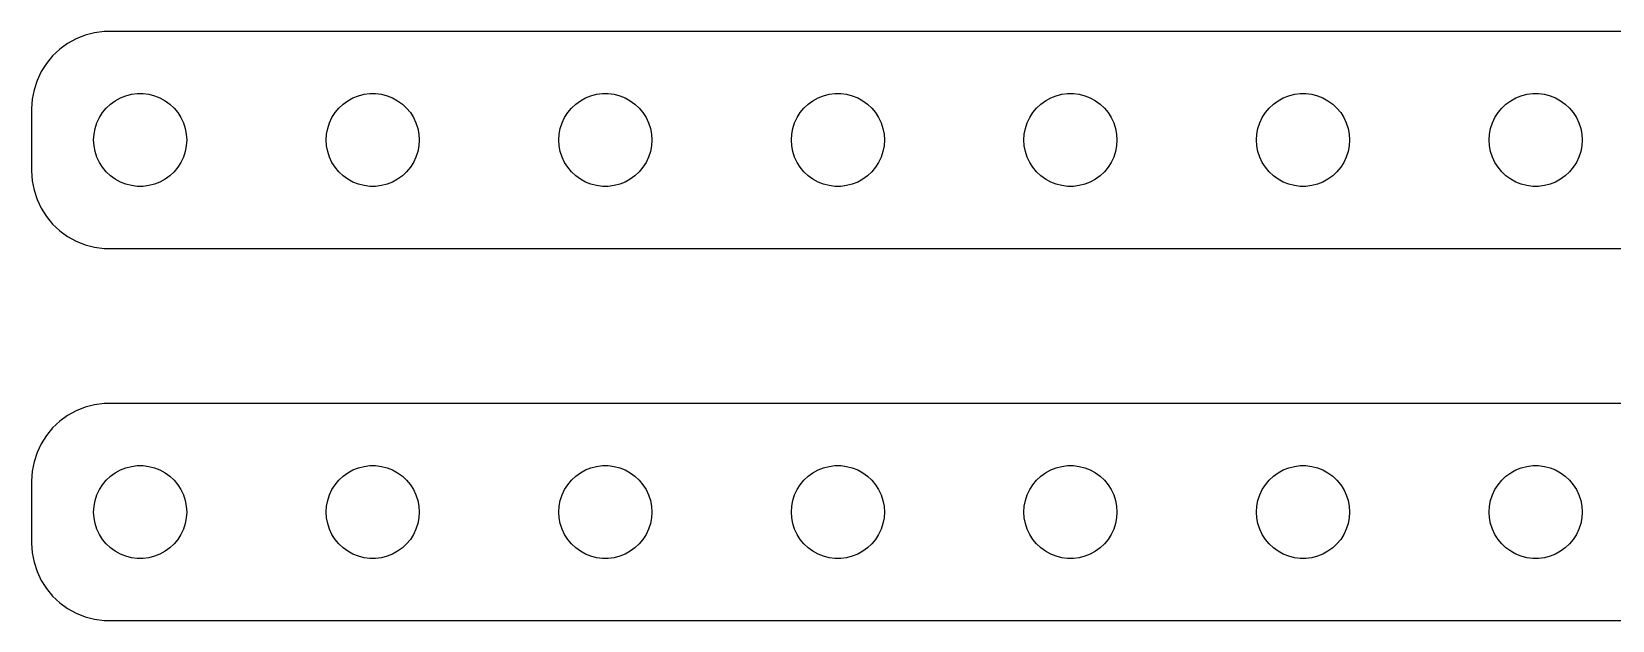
# Model space of a CAD drawing. Header units: metres. Extents: x -202 to 202, y 41 to 79.
# Drawn here: x -202 to -100.1, y 41 to 79 of the extents above; entities that cross this region are included whole.
import ezdxf

# ---------------------------------------------------------------- set-up
doc = ezdxf.new("R2010")
doc.units = ezdxf.units.M

msp = doc.modelspace()

# ---------------------------------------------------------------- linework, layer by layer
for p, q in [((-199.129, 78.5241), (-199.679, 78.2216)), ((-198.545, 78.7553), (-199.129, 78.5241)), ((-197.937, 78.9114), (-198.545, 78.7553)), ((-197.314, 78.9901), (-197.937, 78.9114)), ((197.314, 78.9901), (-197.314, 78.9901)), ((-200.187, 77.8526), (-200.645, 77.4227)), ((-199.679, 78.2216), (-200.187, 77.8526)), ((-201.045, 76.9389), (-201.382, 76.4088)), ((-200.645, 77.4227), (-201.045, 76.9389)), ((-201.649, 75.8406), (-201.843, 75.2434)), ((-201.382, 76.4088), (-201.649, 75.8406)), ((-201.961, 74.6267), (-202, 74)), ((-201.843, 75.2434), (-201.961, 74.6267)), ((-196.912, 74.3115), (-196.607, 74.533)), ((-196.607, 74.533), (-196.277, 74.7145)), ((-196.277, 74.7145), (-195.927, 74.8532)), ((-195.927, 74.8532), (-195.562, 74.9469)), ((-195.562, 74.9469), (-195.188, 74.9941)), ((-195.188, 74.9941), (-194.812, 74.9941)), ((-194.812, 74.9941), (-194.438, 74.9469)), ((-194.438, 74.9469), (-194.073, 74.8532)), ((-194.073, 74.8532), (-193.723, 74.7145)), ((-193.723, 74.7145), (-193.393, 74.533)), ((-193.393, 74.533), (-193.088, 74.3115)), ((-181.912, 74.3115), (-181.607, 74.533)), ((-181.607, 74.533), (-181.277, 74.7145)), ((-181.277, 74.7145), (-180.927, 74.8532)), ((-180.927, 74.8532), (-180.562, 74.9469)), ((-180.562, 74.9469), (-180.188, 74.9941)), ((-180.188, 74.9941), (-179.812, 74.9941)), ((-179.812, 74.9941), (-179.438, 74.9469)), ((-179.438, 74.9469), (-179.073, 74.8532)), ((-179.073, 74.8532), (-178.723, 74.7145)), ((-178.723, 74.7145), (-178.393, 74.533)), ((-178.393, 74.533), (-178.088, 74.3115)), ((-166.912, 74.3115), (-166.607, 74.533)), ((-166.607, 74.533), (-166.277, 74.7145)), ((-166.277, 74.7145), (-165.927, 74.8532)), ((-165.927, 74.8532), (-165.562, 74.9469)), ((-165.562, 74.9469), (-165.188, 74.9941)), ((-165.188, 74.9941), (-164.812, 74.9941)), ((-164.812, 74.9941), (-164.438, 74.9469)), ((-164.438, 74.9469), (-164.073, 74.8532)), ((-164.073, 74.8532), (-163.723, 74.7145)), ((-163.723, 74.7145), (-163.393, 74.533)), ((-163.393, 74.533), (-163.088, 74.3115)), ((-151.912, 74.3115), (-151.607, 74.533)), ((-151.607, 74.533), (-151.277, 74.7145)), ((-151.277, 74.7145), (-150.927, 74.8532)), ((-150.927, 74.8532), (-150.562, 74.9469)), ((-150.562, 74.9469), (-150.188, 74.9941)), ((-150.188, 74.9941), (-149.812, 74.9941)), ((-149.812, 74.9941), (-149.438, 74.9469)), ((-149.438, 74.9469), (-149.073, 74.8532)), ((-149.073, 74.8532), (-148.723, 74.7145)), ((-148.723, 74.7145), (-148.393, 74.533)), ((-148.393, 74.533), (-148.088, 74.3115)), ((-136.912, 74.3115), (-136.607, 74.533)), ((-136.607, 74.533), (-136.277, 74.7145)), ((-136.277, 74.7145), (-135.927, 74.8532)), ((-135.927, 74.8532), (-135.562, 74.9469)), ((-135.562, 74.9469), (-135.188, 74.9941)), ((-135.188, 74.9941), (-134.812, 74.9941)), ((-134.812, 74.9941), (-134.438, 74.9469)), ((-134.438, 74.9469), (-134.073, 74.8532)), ((-134.073, 74.8532), (-133.723, 74.7145)), ((-133.723, 74.7145), (-133.393, 74.533)), ((-133.393, 74.533), (-133.088, 74.3115)), ((-121.912, 74.3115), (-121.607, 74.533)), ((-121.607, 74.533), (-121.277, 74.7145)), ((-121.277, 74.7145), (-120.927, 74.8532)), ((-120.927, 74.8532), (-120.562, 74.9469)), ((-120.562, 74.9469), (-120.188, 74.9941)), ((-120.188, 74.9941), (-119.812, 74.9941)), ((-119.812, 74.9941), (-119.438, 74.9469)), ((-119.438, 74.9469), (-119.073, 74.8532)), ((-119.073, 74.8532), (-118.723, 74.7145)), ((-118.723, 74.7145), (-118.393, 74.533)), ((-118.393, 74.533), (-118.088, 74.3115)), ((-106.912, 74.3115), (-106.607, 74.533)), ((-106.607, 74.533), (-106.277, 74.7145)), ((-106.277, 74.7145), (-105.927, 74.8532)), ((-105.927, 74.8532), (-105.562, 74.9469)), ((-105.562, 74.9469), (-105.188, 74.9941)), ((-105.188, 74.9941), (-104.812, 74.9941)), ((-104.812, 74.9941), (-104.438, 74.9469)), ((-104.438, 74.9469), (-104.073, 74.8532)), ((-104.073, 74.8532), (-103.723, 74.7145)), ((-103.723, 74.7145), (-103.393, 74.533)), ((-103.393, 74.533), (-103.088, 74.3115)), ((-202, 74), (-202, 70)), ((-197.789, 73.1044), (-197.629, 73.4453)), ((-197.629, 73.4453), (-197.427, 73.7634)), ((-197.427, 73.7634), (-197.187, 74.0536)), ((-197.187, 74.0536), (-196.912, 74.3115)), ((-193.088, 74.3115), (-192.813, 74.0536)), ((-192.813, 74.0536), (-192.573, 73.7634)), ((-192.573, 73.7634), (-192.371, 73.4453)), ((-192.371, 73.4453), (-192.211, 73.1044)), ((-182.789, 73.1044), (-182.629, 73.4453)), ((-182.629, 73.4453), (-182.427, 73.7634)), ((-182.427, 73.7634), (-182.187, 74.0536)), ((-182.187, 74.0536), (-181.912, 74.3115)), ((-178.088, 74.3115), (-177.813, 74.0536)), ((-177.813, 74.0536), (-177.573, 73.7634)), ((-177.573, 73.7634), (-177.371, 73.4453)), ((-177.371, 73.4453), (-177.211, 73.1044)), ((-167.789, 73.1044), (-167.629, 73.4453)), ((-167.629, 73.4453), (-167.427, 73.7634)), ((-167.427, 73.7634), (-167.187, 74.0536)), ((-167.187, 74.0536), (-166.912, 74.3115)), ((-163.088, 74.3115), (-162.813, 74.0536)), ((-162.813, 74.0536), (-162.573, 73.7634)), ((-162.573, 73.7634), (-162.371, 73.4453)), ((-162.371, 73.4453), (-162.211, 73.1044)), ((-152.789, 73.1044), (-152.629, 73.4453)), ((-152.629, 73.4453), (-152.427, 73.7634)), ((-152.427, 73.7634), (-152.187, 74.0536)), ((-152.187, 74.0536), (-151.912, 74.3115)), ((-148.088, 74.3115), (-147.813, 74.0536)), ((-147.813, 74.0536), (-147.573, 73.7634)), ((-147.573, 73.7634), (-147.371, 73.4453)), ((-147.371, 73.4453), (-147.211, 73.1044)), ((-137.789, 73.1044), (-137.629, 73.4453)), ((-137.629, 73.4453), (-137.427, 73.7634)), ((-137.427, 73.7634), (-137.187, 74.0536)), ((-137.187, 74.0536), (-136.912, 74.3115)), ((-133.088, 74.3115), (-132.813, 74.0536)), ((-132.813, 74.0536), (-132.573, 73.7634)), ((-132.573, 73.7634), (-132.371, 73.4453)), ((-132.371, 73.4453), (-132.211, 73.1044)), ((-122.789, 73.1044), (-122.629, 73.4453)), ((-122.629, 73.4453), (-122.427, 73.7634)), ((-122.427, 73.7634), (-122.187, 74.0536)), ((-122.187, 74.0536), (-121.912, 74.3115)), ((-118.088, 74.3115), (-117.813, 74.0536)), ((-117.813, 74.0536), (-117.573, 73.7634)), ((-117.573, 73.7634), (-117.371, 73.4453)), ((-117.371, 73.4453), (-117.211, 73.1044)), ((-107.789, 73.1044), (-107.629, 73.4453)), ((-107.629, 73.4453), (-107.427, 73.7634)), ((-107.427, 73.7634), (-107.187, 74.0536)), ((-107.187, 74.0536), (-106.912, 74.3115)), ((-103.088, 74.3115), (-102.813, 74.0536)), ((-102.813, 74.0536), (-102.573, 73.7634)), ((-102.573, 73.7634), (-102.371, 73.4453)), ((-102.371, 73.4453), (-102.211, 73.1044)), ((-197.976, 72.376), (-197.906, 72.7461)), ((-197.906, 72.7461), (-197.789, 73.1044)), ((-192.211, 73.1044), (-192.094, 72.7461)), ((-192.094, 72.7461), (-192.024, 72.376)), ((-182.976, 72.376), (-182.906, 72.7461)), ((-182.906, 72.7461), (-182.789, 73.1044)), ((-177.211, 73.1044), (-177.094, 72.7461)), ((-177.094, 72.7461), (-177.024, 72.376)), ((-167.976, 72.376), (-167.906, 72.7461)), ((-167.906, 72.7461), (-167.789, 73.1044)), ((-162.211, 73.1044), (-162.094, 72.7461)), ((-162.094, 72.7461), (-162.024, 72.376)), ((-152.976, 72.376), (-152.906, 72.7461)), ((-152.906, 72.7461), (-152.789, 73.1044)), ((-147.211, 73.1044), (-147.094, 72.7461)), ((-147.094, 72.7461), (-147.024, 72.376)), ((-137.976, 72.376), (-137.906, 72.7461)), ((-137.906, 72.7461), (-137.789, 73.1044)), ((-132.211, 73.1044), (-132.094, 72.7461)), ((-132.094, 72.7461), (-132.024, 72.376)), ((-122.976, 72.376), (-122.906, 72.7461)), ((-122.906, 72.7461), (-122.789, 73.1044)), ((-117.211, 73.1044), (-117.094, 72.7461)), ((-117.094, 72.7461), (-117.024, 72.376)), ((-107.976, 72.376), (-107.906, 72.7461)), ((-107.906, 72.7461), (-107.789, 73.1044)), ((-102.211, 73.1044), (-102.094, 72.7461)), ((-102.094, 72.7461), (-102.024, 72.376)), ((-198, 72), (-197.976, 72.376)), ((-197.976, 71.624), (-198, 72)), ((-197.906, 71.2539), (-197.976, 71.624)), ((-192.024, 71.624), (-192.094, 71.2539)), ((-192.024, 72.376), (-192, 72)), ((-192, 72), (-192.024, 71.624)), ((-183, 72), (-182.976, 72.376)), ((-182.976, 71.624), (-183, 72)), ((-182.906, 71.2539), (-182.976, 71.624)), ((-177.024, 71.624), (-177.094, 71.2539)), ((-177.024, 72.376), (-177, 72)), ((-177, 72), (-177.024, 71.624)), ((-168, 72), (-167.976, 72.376)), ((-167.976, 71.624), (-168, 72)), ((-167.906, 71.2539), (-167.976, 71.624)), ((-162.024, 71.624), (-162.094, 71.2539)), ((-162.024, 72.376), (-162, 72)), ((-162, 72), (-162.024, 71.624)), ((-153, 72), (-152.976, 72.376)), ((-152.976, 71.624), (-153, 72)), ((-152.906, 71.2539), (-152.976, 71.624)), ((-147.024, 71.624), (-147.094, 71.2539)), ((-147.024, 72.376), (-147, 72)), ((-147, 72), (-147.024, 71.624)), ((-138, 72), (-137.976, 72.376)), ((-137.976, 71.624), (-138, 72)), ((-137.906, 71.2539), (-137.976, 71.624)), ((-132.024, 71.624), (-132.094, 71.2539)), ((-132.024, 72.376), (-132, 72)), ((-132, 72), (-132.024, 71.624)), ((-123, 72), (-122.976, 72.376)), ((-122.976, 71.624), (-123, 72)), ((-122.906, 71.2539), (-122.976, 71.624)), ((-117.024, 71.624), (-117.094, 71.2539)), ((-117.024, 72.376), (-117, 72)), ((-117, 72), (-117.024, 71.624)), ((-108, 72), (-107.976, 72.376)), ((-107.976, 71.624), (-108, 72)), ((-107.906, 71.2539), (-107.976, 71.624)), ((-102.024, 71.624), (-102.094, 71.2539)), ((-102.024, 72.376), (-102, 72)), ((-102, 72), (-102.024, 71.624)), ((-197.789, 70.8956), (-197.906, 71.2539)), ((-197.629, 70.5547), (-197.789, 70.8956)), ((-197.427, 70.2366), (-197.629, 70.5547)), ((-192.371, 70.5547), (-192.573, 70.2366)), ((-192.211, 70.8956), (-192.371, 70.5547)), ((-192.094, 71.2539), (-192.211, 70.8956)), ((-182.789, 70.8956), (-182.906, 71.2539)), ((-182.629, 70.5547), (-182.789, 70.8956)), ((-182.427, 70.2366), (-182.629, 70.5547)), ((-177.371, 70.5547), (-177.573, 70.2366)), ((-177.211, 70.8956), (-177.371, 70.5547)), ((-177.094, 71.2539), (-177.211, 70.8956)), ((-167.789, 70.8956), (-167.906, 71.2539)), ((-167.629, 70.5547), (-167.789, 70.8956)), ((-167.427, 70.2366), (-167.629, 70.5547)), ((-162.371, 70.5547), (-162.573, 70.2366)), ((-162.211, 70.8956), (-162.371, 70.5547)), ((-162.094, 71.2539), (-162.211, 70.8956)), ((-152.789, 70.8956), (-152.906, 71.2539)), ((-152.629, 70.5547), (-152.789, 70.8956)), ((-152.427, 70.2366), (-152.629, 70.5547)), ((-147.371, 70.5547), (-147.573, 70.2366)), ((-147.211, 70.8956), (-147.371, 70.5547)), ((-147.094, 71.2539), (-147.211, 70.8956)), ((-137.789, 70.8956), (-137.906, 71.2539)), ((-137.629, 70.5547), (-137.789, 70.8956)), ((-137.427, 70.2366), (-137.629, 70.5547)), ((-132.371, 70.5547), (-132.573, 70.2366)), ((-132.211, 70.8956), (-132.371, 70.5547)), ((-132.094, 71.2539), (-132.211, 70.8956)), ((-122.789, 70.8956), (-122.906, 71.2539)), ((-122.629, 70.5547), (-122.789, 70.8956)), ((-122.427, 70.2366), (-122.629, 70.5547)), ((-117.371, 70.5547), (-117.573, 70.2366)), ((-117.211, 70.8956), (-117.371, 70.5547)), ((-117.094, 71.2539), (-117.211, 70.8956)), ((-107.789, 70.8956), (-107.906, 71.2539)), ((-107.629, 70.5547), (-107.789, 70.8956)), ((-107.427, 70.2366), (-107.629, 70.5547)), ((-102.371, 70.5547), (-102.573, 70.2366)), ((-102.211, 70.8956), (-102.371, 70.5547)), ((-102.094, 71.2539), (-102.211, 70.8956)), ((-202, 70), (-201.961, 69.3733)), ((-201.961, 69.3733), (-201.843, 68.7566)), ((-197.187, 69.9464), (-197.427, 70.2366)), ((-196.912, 69.6885), (-197.187, 69.9464)), ((-196.607, 69.467), (-196.912, 69.6885)), ((-196.277, 69.2855), (-196.607, 69.467)), ((-193.393, 69.467), (-193.723, 69.2855)), ((-193.088, 69.6885), (-193.393, 69.467)), ((-192.813, 69.9464), (-193.088, 69.6885)), ((-192.573, 70.2366), (-192.813, 69.9464)), ((-182.187, 69.9464), (-182.427, 70.2366)), ((-181.912, 69.6885), (-182.187, 69.9464)), ((-181.607, 69.467), (-181.912, 69.6885)), ((-181.277, 69.2855), (-181.607, 69.467)), ((-178.393, 69.467), (-178.723, 69.2855)), ((-178.088, 69.6885), (-178.393, 69.467)), ((-177.813, 69.9464), (-178.088, 69.6885)), ((-177.573, 70.2366), (-177.813, 69.9464)), ((-167.187, 69.9464), (-167.427, 70.2366)), ((-166.912, 69.6885), (-167.187, 69.9464)), ((-166.607, 69.467), (-166.912, 69.6885)), ((-166.277, 69.2855), (-166.607, 69.467)), ((-163.393, 69.467), (-163.723, 69.2855)), ((-163.088, 69.6885), (-163.393, 69.467)), ((-162.813, 69.9464), (-163.088, 69.6885)), ((-162.573, 70.2366), (-162.813, 69.9464)), ((-152.187, 69.9464), (-152.427, 70.2366)), ((-151.912, 69.6885), (-152.187, 69.9464)), ((-151.607, 69.467), (-151.912, 69.6885)), ((-151.277, 69.2855), (-151.607, 69.467)), ((-148.393, 69.467), (-148.723, 69.2855)), ((-148.088, 69.6885), (-148.393, 69.467)), ((-147.813, 69.9464), (-148.088, 69.6885)), ((-147.573, 70.2366), (-147.813, 69.9464)), ((-137.187, 69.9464), (-137.427, 70.2366)), ((-136.912, 69.6885), (-137.187, 69.9464)), ((-136.607, 69.467), (-136.912, 69.6885)), ((-136.277, 69.2855), (-136.607, 69.467)), ((-133.393, 69.467), (-133.723, 69.2855)), ((-133.088, 69.6885), (-133.393, 69.467)), ((-132.813, 69.9464), (-133.088, 69.6885)), ((-132.573, 70.2366), (-132.813, 69.9464)), ((-122.187, 69.9464), (-122.427, 70.2366)), ((-121.912, 69.6885), (-122.187, 69.9464)), ((-121.607, 69.467), (-121.912, 69.6885)), ((-121.277, 69.2855), (-121.607, 69.467)), ((-118.393, 69.467), (-118.723, 69.2855)), ((-118.088, 69.6885), (-118.393, 69.467)), ((-117.813, 69.9464), (-118.088, 69.6885)), ((-117.573, 70.2366), (-117.813, 69.9464)), ((-107.187, 69.9464), (-107.427, 70.2366)), ((-106.912, 69.6885), (-107.187, 69.9464)), ((-106.607, 69.467), (-106.912, 69.6885)), ((-106.277, 69.2855), (-106.607, 69.467)), ((-103.393, 69.467), (-103.723, 69.2855)), ((-103.088, 69.6885), (-103.393, 69.467)), ((-102.813, 69.9464), (-103.088, 69.6885)), ((-102.573, 70.2366), (-102.813, 69.9464)), ((-201.843, 68.7566), (-201.649, 68.1594)), ((-195.927, 69.1468), (-196.277, 69.2855)), ((-195.562, 69.0531), (-195.927, 69.1468)), ((-195.188, 69.0059), (-195.562, 69.0531)), ((-194.812, 69.0059), (-195.188, 69.0059)), ((-194.438, 69.0531), (-194.812, 69.0059)), ((-194.073, 69.1468), (-194.438, 69.0531)), ((-193.723, 69.2855), (-194.073, 69.1468)), ((-180.927, 69.1468), (-181.277, 69.2855)), ((-180.562, 69.0531), (-180.927, 69.1468)), ((-180.188, 69.0059), (-180.562, 69.0531)), ((-179.812, 69.0059), (-180.188, 69.0059)), ((-179.438, 69.0531), (-179.812, 69.0059)), ((-179.073, 69.1468), (-179.438, 69.0531)), ((-178.723, 69.2855), (-179.073, 69.1468)), ((-165.927, 69.1468), (-166.277, 69.2855)), ((-165.562, 69.0531), (-165.927, 69.1468)), ((-165.188, 69.0059), (-165.562, 69.0531)), ((-164.812, 69.0059), (-165.188, 69.0059)), ((-164.438, 69.0531), (-164.812, 69.0059)), ((-164.073, 69.1468), (-164.438, 69.0531)), ((-163.723, 69.2855), (-164.073, 69.1468)), ((-150.927, 69.1468), (-151.277, 69.2855)), ((-150.562, 69.0531), (-150.927, 69.1468)), ((-150.188, 69.0059), (-150.562, 69.0531)), ((-149.812, 69.0059), (-150.188, 69.0059)), ((-149.438, 69.0531), (-149.812, 69.0059)), ((-149.073, 69.1468), (-149.438, 69.0531)), ((-148.723, 69.2855), (-149.073, 69.1468)), ((-135.927, 69.1468), (-136.277, 69.2855)), ((-135.562, 69.0531), (-135.927, 69.1468)), ((-135.188, 69.0059), (-135.562, 69.0531)), ((-134.812, 69.0059), (-135.188, 69.0059)), ((-134.438, 69.0531), (-134.812, 69.0059)), ((-134.073, 69.1468), (-134.438, 69.0531)), ((-133.723, 69.2855), (-134.073, 69.1468)), ((-120.927, 69.1468), (-121.277, 69.2855)), ((-120.562, 69.0531), (-120.927, 69.1468)), ((-120.188, 69.0059), (-120.562, 69.0531)), ((-119.812, 69.0059), (-120.188, 69.0059)), ((-119.438, 69.0531), (-119.812, 69.0059)), ((-119.073, 69.1468), (-119.438, 69.0531)), ((-118.723, 69.2855), (-119.073, 69.1468)), ((-105.927, 69.1468), (-106.277, 69.2855)), ((-105.562, 69.0531), (-105.927, 69.1468)), ((-105.188, 69.0059), (-105.562, 69.0531)), ((-104.812, 69.0059), (-105.188, 69.0059)), ((-104.438, 69.0531), (-104.812, 69.0059)), ((-104.073, 69.1468), (-104.438, 69.0531)), ((-103.723, 69.2855), (-104.073, 69.1468)), ((-201.649, 68.1594), (-201.382, 67.5912)), ((-201.382, 67.5912), (-201.045, 67.0611)), ((-201.045, 67.0611), (-200.645, 66.5773)), ((-200.645, 66.5773), (-200.187, 66.1474)), ((-200.187, 66.1474), (-199.679, 65.7784)), ((-199.679, 65.7784), (-199.129, 65.4759)), ((-199.129, 65.4759), (-198.545, 65.2447)), ((-198.545, 65.2447), (-197.937, 65.0886)), ((-197.937, 65.0886), (-197.314, 65.0099)), ((-197.314, 65.0099), (197.314, 65.0099)), ((-199.679, 54.2216), (-200.187, 53.8526)), ((-199.129, 54.5241), (-199.679, 54.2216)), ((-198.545, 54.7553), (-199.129, 54.5241)), ((-197.937, 54.9114), (-198.545, 54.7553)), ((-197.314, 54.9901), (-197.937, 54.9114)), ((197.314, 54.9901), (-197.314, 54.9901)), ((-200.645, 53.4227), (-201.045, 52.9389)), ((-200.187, 53.8526), (-200.645, 53.4227)), ((-201.382, 52.4088), (-201.649, 51.8406)), ((-201.045, 52.9389), (-201.382, 52.4088)), ((-201.843, 51.2434), (-201.961, 50.6267)), ((-201.649, 51.8406), (-201.843, 51.2434)), ((-195.562, 50.9469), (-195.188, 50.9941)), ((-195.188, 50.9941), (-194.812, 50.9941)), ((-194.812, 50.9941), (-194.438, 50.9469)), ((-180.562, 50.9469), (-180.188, 50.9941)), ((-180.188, 50.9941), (-179.812, 50.9941)), ((-179.812, 50.9941), (-179.438, 50.9469)), ((-165.562, 50.9469), (-165.188, 50.9941)), ((-165.188, 50.9941), (-164.812, 50.9941)), ((-164.812, 50.9941), (-164.438, 50.9469)), ((-150.562, 50.9469), (-150.188, 50.9941)), ((-150.188, 50.9941), (-149.812, 50.9941)), ((-149.812, 50.9941), (-149.438, 50.9469)), ((-135.562, 50.9469), (-135.188, 50.9941)), ((-135.188, 50.9941), (-134.812, 50.9941)), ((-134.812, 50.9941), (-134.438, 50.9469)), ((-120.562, 50.9469), (-120.188, 50.9941)), ((-120.188, 50.9941), (-119.812, 50.9941)), ((-119.812, 50.9941), (-119.438, 50.9469)), ((-105.562, 50.9469), (-105.188, 50.9941)), ((-105.188, 50.9941), (-104.812, 50.9941)), ((-104.812, 50.9941), (-104.438, 50.9469)), ((-201.961, 50.6267), (-202, 50)), ((-202, 50), (-202, 46)), ((-197.427, 49.7634), (-197.187, 50.0536)), ((-197.187, 50.0536), (-196.912, 50.3115)), ((-196.912, 50.3115), (-196.607, 50.533)), ((-196.607, 50.533), (-196.277, 50.7145)), ((-196.277, 50.7145), (-195.927, 50.8532)), ((-195.927, 50.8532), (-195.562, 50.9469)), ((-194.438, 50.9469), (-194.073, 50.8532)), ((-194.073, 50.8532), (-193.723, 50.7145)), ((-193.723, 50.7145), (-193.393, 50.533)), ((-193.393, 50.533), (-193.088, 50.3115)), ((-193.088, 50.3115), (-192.813, 50.0536)), ((-192.813, 50.0536), (-192.573, 49.7634)), ((-182.427, 49.7634), (-182.187, 50.0536)), ((-182.187, 50.0536), (-181.912, 50.3115)), ((-181.912, 50.3115), (-181.607, 50.533)), ((-181.607, 50.533), (-181.277, 50.7145)), ((-181.277, 50.7145), (-180.927, 50.8532)), ((-180.927, 50.8532), (-180.562, 50.9469)), ((-179.438, 50.9469), (-179.073, 50.8532)), ((-179.073, 50.8532), (-178.723, 50.7145)), ((-178.723, 50.7145), (-178.393, 50.533)), ((-178.393, 50.533), (-178.088, 50.3115)), ((-178.088, 50.3115), (-177.813, 50.0536)), ((-177.813, 50.0536), (-177.573, 49.7634)), ((-167.427, 49.7634), (-167.187, 50.0536)), ((-167.187, 50.0536), (-166.912, 50.3115)), ((-166.912, 50.3115), (-166.607, 50.533)), ((-166.607, 50.533), (-166.277, 50.7145)), ((-166.277, 50.7145), (-165.927, 50.8532)), ((-165.927, 50.8532), (-165.562, 50.9469)), ((-164.438, 50.9469), (-164.073, 50.8532)), ((-164.073, 50.8532), (-163.723, 50.7145)), ((-163.723, 50.7145), (-163.393, 50.533)), ((-163.393, 50.533), (-163.088, 50.3115)), ((-163.088, 50.3115), (-162.813, 50.0536)), ((-162.813, 50.0536), (-162.573, 49.7634)), ((-152.427, 49.7634), (-152.187, 50.0536)), ((-152.187, 50.0536), (-151.912, 50.3115)), ((-151.912, 50.3115), (-151.607, 50.533)), ((-151.607, 50.533), (-151.277, 50.7145)), ((-151.277, 50.7145), (-150.927, 50.8532)), ((-150.927, 50.8532), (-150.562, 50.9469)), ((-149.438, 50.9469), (-149.073, 50.8532)), ((-149.073, 50.8532), (-148.723, 50.7145)), ((-148.723, 50.7145), (-148.393, 50.533)), ((-148.393, 50.533), (-148.088, 50.3115)), ((-148.088, 50.3115), (-147.813, 50.0536)), ((-147.813, 50.0536), (-147.573, 49.7634)), ((-137.427, 49.7634), (-137.187, 50.0536)), ((-137.187, 50.0536), (-136.912, 50.3115)), ((-136.912, 50.3115), (-136.607, 50.533)), ((-136.607, 50.533), (-136.277, 50.7145)), ((-136.277, 50.7145), (-135.927, 50.8532)), ((-135.927, 50.8532), (-135.562, 50.9469)), ((-134.438, 50.9469), (-134.073, 50.8532)), ((-134.073, 50.8532), (-133.723, 50.7145)), ((-133.723, 50.7145), (-133.393, 50.533)), ((-133.393, 50.533), (-133.088, 50.3115)), ((-133.088, 50.3115), (-132.813, 50.0536)), ((-132.813, 50.0536), (-132.573, 49.7634)), ((-122.427, 49.7634), (-122.187, 50.0536)), ((-122.187, 50.0536), (-121.912, 50.3115)), ((-121.912, 50.3115), (-121.607, 50.533)), ((-121.607, 50.533), (-121.277, 50.7145)), ((-121.277, 50.7145), (-120.927, 50.8532)), ((-120.927, 50.8532), (-120.562, 50.9469)), ((-119.438, 50.9469), (-119.073, 50.8532)), ((-119.073, 50.8532), (-118.723, 50.7145)), ((-118.723, 50.7145), (-118.393, 50.533)), ((-118.393, 50.533), (-118.088, 50.3115)), ((-118.088, 50.3115), (-117.813, 50.0536)), ((-117.813, 50.0536), (-117.573, 49.7634)), ((-107.427, 49.7634), (-107.187, 50.0536)), ((-107.187, 50.0536), (-106.912, 50.3115)), ((-106.912, 50.3115), (-106.607, 50.533)), ((-106.607, 50.533), (-106.277, 50.7145)), ((-106.277, 50.7145), (-105.927, 50.8532)), ((-105.927, 50.8532), (-105.562, 50.9469)), ((-104.438, 50.9469), (-104.073, 50.8532)), ((-104.073, 50.8532), (-103.723, 50.7145)), ((-103.723, 50.7145), (-103.393, 50.533)), ((-103.393, 50.533), (-103.088, 50.3115)), ((-103.088, 50.3115), (-102.813, 50.0536)), ((-102.813, 50.0536), (-102.573, 49.7634)), ((-197.906, 48.7461), (-197.789, 49.1044)), ((-197.789, 49.1044), (-197.629, 49.4453)), ((-197.629, 49.4453), (-197.427, 49.7634)), ((-192.573, 49.7634), (-192.371, 49.4453)), ((-192.371, 49.4453), (-192.211, 49.1044)), ((-192.211, 49.1044), (-192.094, 48.7461)), ((-182.906, 48.7461), (-182.789, 49.1044)), ((-182.789, 49.1044), (-182.629, 49.4453)), ((-182.629, 49.4453), (-182.427, 49.7634)), ((-177.573, 49.7634), (-177.371, 49.4453)), ((-177.371, 49.4453), (-177.211, 49.1044)), ((-177.211, 49.1044), (-177.094, 48.7461)), ((-167.906, 48.7461), (-167.789, 49.1044)), ((-167.789, 49.1044), (-167.629, 49.4453)), ((-167.629, 49.4453), (-167.427, 49.7634)), ((-162.573, 49.7634), (-162.371, 49.4453)), ((-162.371, 49.4453), (-162.211, 49.1044)), ((-162.211, 49.1044), (-162.094, 48.7461)), ((-152.906, 48.7461), (-152.789, 49.1044)), ((-152.789, 49.1044), (-152.629, 49.4453)), ((-152.629, 49.4453), (-152.427, 49.7634)), ((-147.573, 49.7634), (-147.371, 49.4453)), ((-147.371, 49.4453), (-147.211, 49.1044)), ((-147.211, 49.1044), (-147.094, 48.7461)), ((-137.906, 48.7461), (-137.789, 49.1044)), ((-137.789, 49.1044), (-137.629, 49.4453)), ((-137.629, 49.4453), (-137.427, 49.7634)), ((-132.573, 49.7634), (-132.371, 49.4453)), ((-132.371, 49.4453), (-132.211, 49.1044)), ((-132.211, 49.1044), (-132.094, 48.7461)), ((-122.906, 48.7461), (-122.789, 49.1044)), ((-122.789, 49.1044), (-122.629, 49.4453)), ((-122.629, 49.4453), (-122.427, 49.7634)), ((-117.573, 49.7634), (-117.371, 49.4453)), ((-117.371, 49.4453), (-117.211, 49.1044)), ((-117.211, 49.1044), (-117.094, 48.7461)), ((-107.906, 48.7461), (-107.789, 49.1044)), ((-107.789, 49.1044), (-107.629, 49.4453)), ((-107.629, 49.4453), (-107.427, 49.7634)), ((-102.573, 49.7634), (-102.371, 49.4453)), ((-102.371, 49.4453), (-102.211, 49.1044)), ((-102.211, 49.1044), (-102.094, 48.7461)), ((-198, 48), (-197.976, 48.376)), ((-197.976, 47.624), (-198, 48)), ((-197.976, 48.376), (-197.906, 48.7461)), ((-192.094, 48.7461), (-192.024, 48.376)), ((-192.024, 48.376), (-192, 48)), ((-192, 48), (-192.024, 47.624)), ((-183, 48), (-182.976, 48.376)), ((-182.976, 47.624), (-183, 48)), ((-182.976, 48.376), (-182.906, 48.7461)), ((-177.094, 48.7461), (-177.024, 48.376)), ((-177.024, 48.376), (-177, 48)), ((-177, 48), (-177.024, 47.624)), ((-168, 48), (-167.976, 48.376)), ((-167.976, 47.624), (-168, 48)), ((-167.976, 48.376), (-167.906, 48.7461)), ((-162.094, 48.7461), (-162.024, 48.376)), ((-162.024, 48.376), (-162, 48)), ((-162, 48), (-162.024, 47.624)), ((-153, 48), (-152.976, 48.376)), ((-152.976, 47.624), (-153, 48)), ((-152.976, 48.376), (-152.906, 48.7461)), ((-147.094, 48.7461), (-147.024, 48.376)), ((-147.024, 48.376), (-147, 48)), ((-147, 48), (-147.024, 47.624)), ((-138, 48), (-137.976, 48.376)), ((-137.976, 47.624), (-138, 48)), ((-137.976, 48.376), (-137.906, 48.7461)), ((-132.094, 48.7461), (-132.024, 48.376)), ((-132.024, 48.376), (-132, 48)), ((-132, 48), (-132.024, 47.624)), ((-123, 48), (-122.976, 48.376)), ((-122.976, 47.624), (-123, 48)), ((-122.976, 48.376), (-122.906, 48.7461)), ((-117.094, 48.7461), (-117.024, 48.376)), ((-117.024, 48.376), (-117, 48)), ((-117, 48), (-117.024, 47.624)), ((-108, 48), (-107.976, 48.376)), ((-107.976, 47.624), (-108, 48)), ((-107.976, 48.376), (-107.906, 48.7461)), ((-102.094, 48.7461), (-102.024, 48.376)), ((-102.024, 48.376), (-102, 48)), ((-102, 48), (-102.024, 47.624)), ((-197.906, 47.2539), (-197.976, 47.624)), ((-197.789, 46.8956), (-197.906, 47.2539)), ((-192.094, 47.2539), (-192.211, 46.8956)), ((-192.024, 47.624), (-192.094, 47.2539)), ((-182.906, 47.2539), (-182.976, 47.624)), ((-182.789, 46.8956), (-182.906, 47.2539)), ((-177.094, 47.2539), (-177.211, 46.8956)), ((-177.024, 47.624), (-177.094, 47.2539)), ((-167.906, 47.2539), (-167.976, 47.624)), ((-167.789, 46.8956), (-167.906, 47.2539)), ((-162.094, 47.2539), (-162.211, 46.8956)), ((-162.024, 47.624), (-162.094, 47.2539)), ((-152.906, 47.2539), (-152.976, 47.624)), ((-152.789, 46.8956), (-152.906, 47.2539)), ((-147.094, 47.2539), (-147.211, 46.8956)), ((-147.024, 47.624), (-147.094, 47.2539)), ((-137.906, 47.2539), (-137.976, 47.624)), ((-137.789, 46.8956), (-137.906, 47.2539)), ((-132.094, 47.2539), (-132.211, 46.8956)), ((-132.024, 47.624), (-132.094, 47.2539)), ((-122.906, 47.2539), (-122.976, 47.624)), ((-122.789, 46.8956), (-122.906, 47.2539)), ((-117.094, 47.2539), (-117.211, 46.8956)), ((-117.024, 47.624), (-117.094, 47.2539)), ((-107.906, 47.2539), (-107.976, 47.624)), ((-107.789, 46.8956), (-107.906, 47.2539)), ((-102.094, 47.2539), (-102.211, 46.8956)), ((-102.024, 47.624), (-102.094, 47.2539)), ((-202, 46), (-201.961, 45.3733)), ((-197.629, 46.5547), (-197.789, 46.8956)), ((-197.427, 46.2366), (-197.629, 46.5547)), ((-197.187, 45.9464), (-197.427, 46.2366)), ((-196.912, 45.6885), (-197.187, 45.9464)), ((-192.813, 45.9464), (-193.088, 45.6885)), ((-192.573, 46.2366), (-192.813, 45.9464)), ((-192.371, 46.5547), (-192.573, 46.2366)), ((-192.211, 46.8956), (-192.371, 46.5547)), ((-182.629, 46.5547), (-182.789, 46.8956)), ((-182.427, 46.2366), (-182.629, 46.5547)), ((-182.187, 45.9464), (-182.427, 46.2366)), ((-181.912, 45.6885), (-182.187, 45.9464)), ((-177.813, 45.9464), (-178.088, 45.6885)), ((-177.573, 46.2366), (-177.813, 45.9464)), ((-177.371, 46.5547), (-177.573, 46.2366)), ((-177.211, 46.8956), (-177.371, 46.5547)), ((-167.629, 46.5547), (-167.789, 46.8956)), ((-167.427, 46.2366), (-167.629, 46.5547)), ((-167.187, 45.9464), (-167.427, 46.2366)), ((-166.912, 45.6885), (-167.187, 45.9464)), ((-162.813, 45.9464), (-163.088, 45.6885)), ((-162.573, 46.2366), (-162.813, 45.9464)), ((-162.371, 46.5547), (-162.573, 46.2366)), ((-162.211, 46.8956), (-162.371, 46.5547)), ((-152.629, 46.5547), (-152.789, 46.8956)), ((-152.427, 46.2366), (-152.629, 46.5547)), ((-152.187, 45.9464), (-152.427, 46.2366)), ((-151.912, 45.6885), (-152.187, 45.9464)), ((-147.813, 45.9464), (-148.088, 45.6885)), ((-147.573, 46.2366), (-147.813, 45.9464)), ((-147.371, 46.5547), (-147.573, 46.2366)), ((-147.211, 46.8956), (-147.371, 46.5547)), ((-137.629, 46.5547), (-137.789, 46.8956)), ((-137.427, 46.2366), (-137.629, 46.5547)), ((-137.187, 45.9464), (-137.427, 46.2366)), ((-136.912, 45.6885), (-137.187, 45.9464)), ((-132.813, 45.9464), (-133.088, 45.6885)), ((-132.573, 46.2366), (-132.813, 45.9464)), ((-132.371, 46.5547), (-132.573, 46.2366)), ((-132.211, 46.8956), (-132.371, 46.5547)), ((-122.629, 46.5547), (-122.789, 46.8956)), ((-122.427, 46.2366), (-122.629, 46.5547)), ((-122.187, 45.9464), (-122.427, 46.2366)), ((-121.912, 45.6885), (-122.187, 45.9464)), ((-117.813, 45.9464), (-118.088, 45.6885)), ((-117.573, 46.2366), (-117.813, 45.9464)), ((-117.371, 46.5547), (-117.573, 46.2366)), ((-117.211, 46.8956), (-117.371, 46.5547)), ((-107.629, 46.5547), (-107.789, 46.8956)), ((-107.427, 46.2366), (-107.629, 46.5547)), ((-107.187, 45.9464), (-107.427, 46.2366)), ((-106.912, 45.6885), (-107.187, 45.9464)), ((-102.813, 45.9464), (-103.088, 45.6885)), ((-102.573, 46.2366), (-102.813, 45.9464)), ((-102.371, 46.5547), (-102.573, 46.2366)), ((-102.211, 46.8956), (-102.371, 46.5547)), ((-201.961, 45.3733), (-201.843, 44.7566)), ((-196.607, 45.467), (-196.912, 45.6885)), ((-196.277, 45.2855), (-196.607, 45.467)), ((-195.927, 45.1468), (-196.277, 45.2855)), ((-195.562, 45.0531), (-195.927, 45.1468)), ((-195.188, 45.0059), (-195.562, 45.0531)), ((-194.812, 45.0059), (-195.188, 45.0059)), ((-194.438, 45.0531), (-194.812, 45.0059)), ((-194.073, 45.1468), (-194.438, 45.0531)), ((-193.723, 45.2855), (-194.073, 45.1468)), ((-193.393, 45.467), (-193.723, 45.2855)), ((-193.088, 45.6885), (-193.393, 45.467)), ((-181.607, 45.467), (-181.912, 45.6885)), ((-181.277, 45.2855), (-181.607, 45.467)), ((-180.927, 45.1468), (-181.277, 45.2855)), ((-180.562, 45.0531), (-180.927, 45.1468)), ((-180.188, 45.0059), (-180.562, 45.0531)), ((-179.812, 45.0059), (-180.188, 45.0059)), ((-179.438, 45.0531), (-179.812, 45.0059)), ((-179.073, 45.1468), (-179.438, 45.0531)), ((-178.723, 45.2855), (-179.073, 45.1468)), ((-178.393, 45.467), (-178.723, 45.2855)), ((-178.088, 45.6885), (-178.393, 45.467)), ((-166.607, 45.467), (-166.912, 45.6885)), ((-166.277, 45.2855), (-166.607, 45.467)), ((-165.927, 45.1468), (-166.277, 45.2855)), ((-165.562, 45.0531), (-165.927, 45.1468)), ((-165.188, 45.0059), (-165.562, 45.0531)), ((-164.812, 45.0059), (-165.188, 45.0059)), ((-164.438, 45.0531), (-164.812, 45.0059)), ((-164.073, 45.1468), (-164.438, 45.0531)), ((-163.723, 45.2855), (-164.073, 45.1468)), ((-163.393, 45.467), (-163.723, 45.2855)), ((-163.088, 45.6885), (-163.393, 45.467)), ((-151.607, 45.467), (-151.912, 45.6885)), ((-151.277, 45.2855), (-151.607, 45.467)), ((-150.927, 45.1468), (-151.277, 45.2855)), ((-150.562, 45.0531), (-150.927, 45.1468)), ((-150.188, 45.0059), (-150.562, 45.0531)), ((-149.812, 45.0059), (-150.188, 45.0059)), ((-149.438, 45.0531), (-149.812, 45.0059)), ((-149.073, 45.1468), (-149.438, 45.0531)), ((-148.723, 45.2855), (-149.073, 45.1468)), ((-148.393, 45.467), (-148.723, 45.2855)), ((-148.088, 45.6885), (-148.393, 45.467)), ((-136.607, 45.467), (-136.912, 45.6885)), ((-136.277, 45.2855), (-136.607, 45.467)), ((-135.927, 45.1468), (-136.277, 45.2855)), ((-135.562, 45.0531), (-135.927, 45.1468)), ((-135.188, 45.0059), (-135.562, 45.0531)), ((-134.812, 45.0059), (-135.188, 45.0059)), ((-134.438, 45.0531), (-134.812, 45.0059)), ((-134.073, 45.1468), (-134.438, 45.0531)), ((-133.723, 45.2855), (-134.073, 45.1468)), ((-133.393, 45.467), (-133.723, 45.2855)), ((-133.088, 45.6885), (-133.393, 45.467)), ((-121.607, 45.467), (-121.912, 45.6885)), ((-121.277, 45.2855), (-121.607, 45.467)), ((-120.927, 45.1468), (-121.277, 45.2855)), ((-120.562, 45.0531), (-120.927, 45.1468)), ((-120.188, 45.0059), (-120.562, 45.0531)), ((-119.812, 45.0059), (-120.188, 45.0059)), ((-119.438, 45.0531), (-119.812, 45.0059)), ((-119.073, 45.1468), (-119.438, 45.0531)), ((-118.723, 45.2855), (-119.073, 45.1468)), ((-118.393, 45.467), (-118.723, 45.2855)), ((-118.088, 45.6885), (-118.393, 45.467)), ((-106.607, 45.467), (-106.912, 45.6885)), ((-106.277, 45.2855), (-106.607, 45.467)), ((-105.927, 45.1468), (-106.277, 45.2855)), ((-105.562, 45.0531), (-105.927, 45.1468)), ((-105.188, 45.0059), (-105.562, 45.0531)), ((-104.812, 45.0059), (-105.188, 45.0059)), ((-104.438, 45.0531), (-104.812, 45.0059)), ((-104.073, 45.1468), (-104.438, 45.0531)), ((-103.723, 45.2855), (-104.073, 45.1468)), ((-103.393, 45.467), (-103.723, 45.2855)), ((-103.088, 45.6885), (-103.393, 45.467)), ((-201.843, 44.7566), (-201.649, 44.1594)), ((-201.649, 44.1594), (-201.382, 43.5912)), ((-201.382, 43.5912), (-201.045, 43.0611)), ((-201.045, 43.0611), (-200.645, 42.5773)), ((-200.645, 42.5773), (-200.187, 42.1474)), ((-200.187, 42.1474), (-199.679, 41.7784)), ((-199.679, 41.7784), (-199.129, 41.4759)), ((-199.129, 41.4759), (-198.545, 41.2447)), ((-198.545, 41.2447), (-197.937, 41.0886)), ((-197.937, 41.0886), (-197.314, 41.0099)), ((-197.314, 41.0099), (197.314, 41.0099))]:
    msp.add_line(p, q)

doc.saveas('drawing.dxf')
